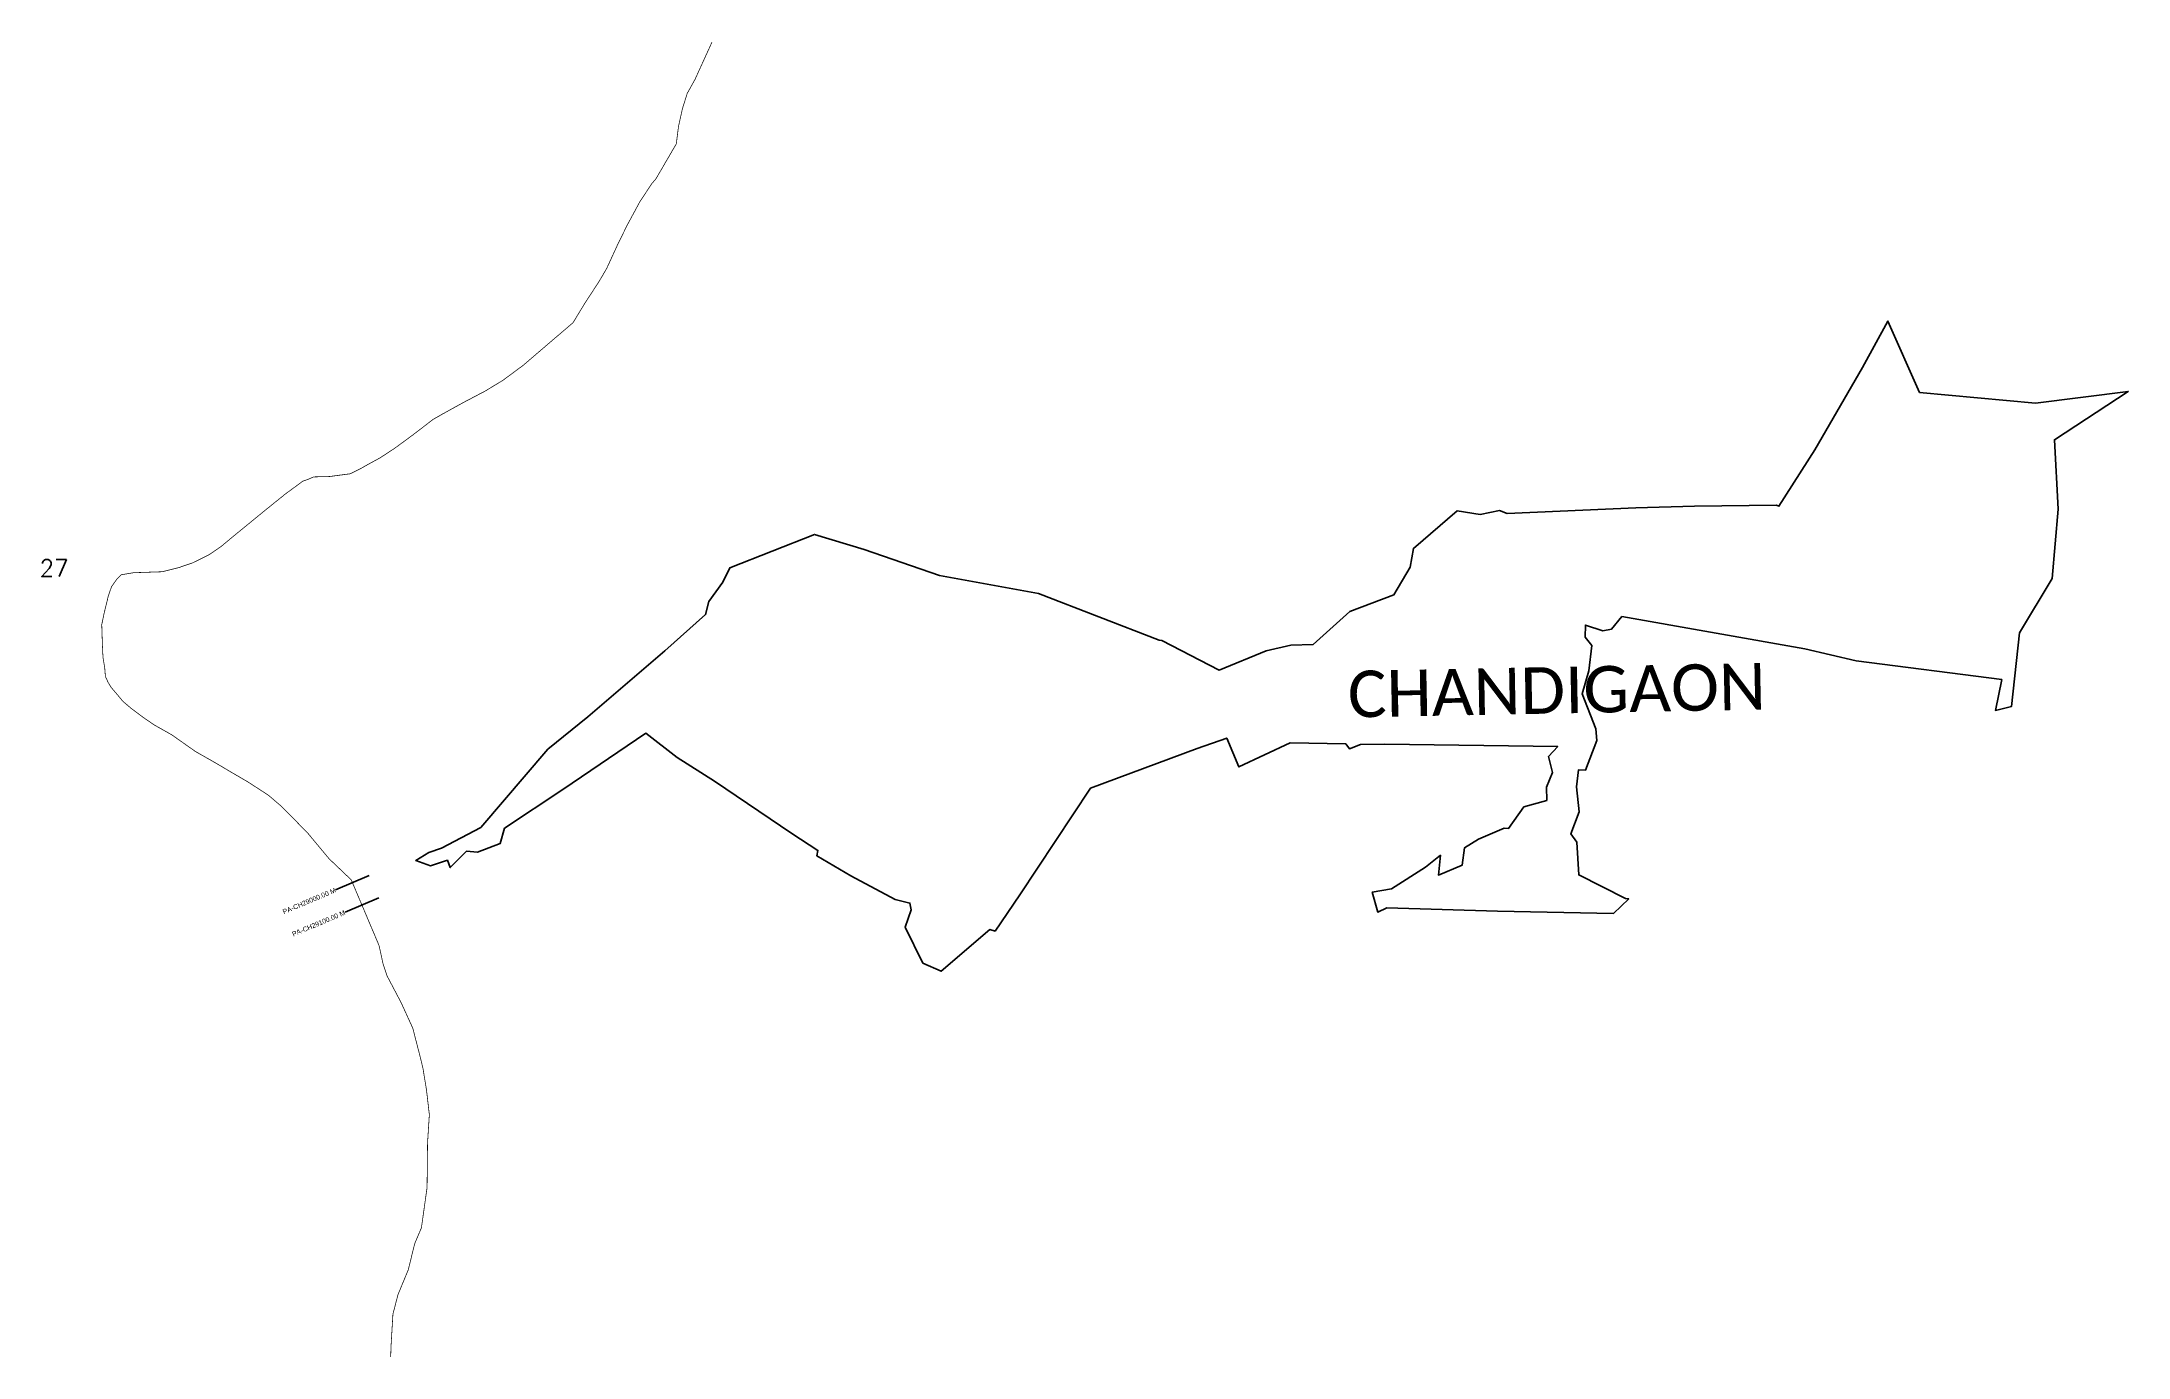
# Model space of a CAD drawing. Header units: metres. Extents: x 255252 to 263840, y 2202732 to 2208145.
import ezdxf
from ezdxf.enums import TextEntityAlignment as Align

# ---------------------------------------------------------------- set-up
doc = ezdxf.new("R2010")
doc.units = ezdxf.units.M
for name, color, linetype in [('CS', 134, 'Continuous'), ('CSMark', 6, 'Continuous'), ('NATURALLY PROTECTED', 3, 'Continuous'), ('village', 3, 'Continuous'), ('VILLAGE NAME', 250, 'Continuous')]:
    doc.layers.add(name, color=color, linetype=linetype)
doc.styles.add('DynamicDimensions', font='arial.ttf')
doc.styles.get("Standard").update_dxf_attribs({"font": 'simplex.shx'})

msp = doc.modelspace()

# ---------------------------------------------------------------- linework, layer by layer
at = {"color": 6, "flags": 128}
msp.add_lwpolyline([(262980.4, 2206701.2), (263457.7, 2206657.8)], dxfattribs=at)
at = {"layer": 'CS'}
for p, q in [((256600.1, 2204713.8), (256461.9, 2204655.4)), ((256639.1, 2204621.7), (256500.9, 2204563.3))]:
    msp.add_line(p, q, dxfattribs=at)
at = {"layer": 'NATURALLY PROTECTED', "const_width": 3, "flags": 128}
msp.add_lwpolyline([(258010.8, 2208143.1), (257940.2, 2207988.2), (257909, 2207932.4), (257889.4, 2207870.3), (257873.1, 2207797), (257863.8, 2207724.2), (257780.2, 2207580.8), (257762.2, 2207559.5), (257713.9, 2207486.3), (257662.1, 2207390.5), (257623.3, 2207311.7), (257577.2, 2207211.5), (257545, 2207156.6), (257489.7, 2207072.1), (257438.7, 2206988.4), (257367.4, 2206927.5), (257233.6, 2206813.2), (257150.6, 2206751.6), (257078.3, 2206707.8), (256986.9, 2206659.8), (256900.1, 2206611.8), (256862.9, 2206590.6), (256781.1, 2206527.8), (256704, 2206471.2), (256644.2, 2206432.2), (256597.1, 2206406.5), (256567.6, 2206389.9), (256521.4, 2206366.9), (256437.3, 2206355.7), (256371.1, 2206354.1), (256349, 2206344.2), (256326.8, 2206336.6), (256253.1, 2206282.3), (256175.1, 2206219.4), (256116, 2206171.1), (256044, 2206112.3), (255990.9, 2206068.2), (255943, 2206035), (255873, 2206000.3), (255815.3, 2205980.6), (255747.4, 2205963.8), (255629.6, 2205959.8), (255579.1, 2205951.4), (255561, 2205932.8), (255539.6, 2205902.7), (255526.4, 2205864.9), (255508.1, 2205789.4), (255499.2, 2205746), (255502, 2205659.8), (255504.3, 2205611.3), (255511.6, 2205567), (255514.2, 2205533), (255525.5, 2205508.5), (255538.5, 2205487.1), (255555, 2205468.1), (255586.5, 2205430.4), (255617.8, 2205403.7), (255670.1, 2205364.4), (255714.5, 2205333.9), (255787.7, 2205292.6), (255884.9, 2205224.2), (255963.2, 2205179.7), (256051, 2205128), (256101.5, 2205098.6), (256185.5, 2205044), (256240.9, 2204996.6), (256297, 2204939.5), (256348.6, 2204886.6), (256434.9, 2204782.9), (256526.2, 2204695.9), (256640.5, 2204425.9), (256656.8, 2204351.5), (256673.9, 2204300.1), (256731.3, 2204191), (256779.3, 2204085.9), (256808.8, 2203971.4), (256821, 2203921.8), (256835.8, 2203831.2), (256847.5, 2203729.9), (256840.1, 2203614.3), (256838.2, 2203430.3), (256814.9, 2203264.6), (256787.2, 2203199), (256760.7, 2203091.6), (256718.4, 2202989.3), (256697.6, 2202909.2), (256689.8, 2202777.5), (256688.4, 2202733.2)], dxfattribs=at)
at = {"layer": 'village', "color": 6}
for points in [[(263319.9, 2205520.7, 0), (262719.9, 2205597.5, 0), (262508.4, 2205646, 0), (261755.7, 2205779.4, 0), (261713.4, 2205727.8, 0), (261676.8, 2205720.5, 0), (261605.8, 2205744.3, 0), (261604.8, 2205694.6, 0), (261632.1, 2205660.2, 0), (261619.3, 2205555.8, 0), (261592.4, 2205462.1, 0), (261648.6, 2205317.7, 0), (261652.9, 2205268.8, 0), (261605.4, 2205146.8, 0), (261577.7, 2205149.2, 0), (261568.9, 2205079.1, 0), (261579.5, 2204975.8, 0), (261545.2, 2204884.8, 0), (261570.4, 2204851.7, 0), (261578.1, 2204716.7, 0), (261771.1, 2204618.9, 0), (261784.1, 2204617.6, 0), (261721.1, 2204558.1, 0), (261243.2, 2204567, 0), (260788.6, 2204580.3, 0), (260750.6, 2204563.4, 0), (260728.3, 2204645.6, 0), (260807.1, 2204659.7, 0), (260947.5, 2204747.7, 0), (261008.9, 2204797.6, 0), (261000.5, 2204715.8, 0), (261098.2, 2204756.3, 0), (261108.4, 2204828.2, 0), (261165.3, 2204863.8, 0), (261271, 2204908.1, 0), (261289.4, 2204907.6, 0), (261352.2, 2204996.3, 0), (261446.1, 2205022.8, 0), (261445.1, 2205076.9, 0), (261470.3, 2205137.8, 0), (261453.6, 2205203.4, 0), (261491.4, 2205244.2, 0), (260779.4, 2205254.5, 0), (260679.3, 2205253.1, 0), (260633.9, 2205235.2, 0), (260618.8, 2205255.5, 0), (260390.2, 2205259.5, 0), (260179.4, 2205160.9, 0), (260129.4, 2205279.5, 0), (260007.9, 2205236.8, 0), (259568.4, 2205073.1, 0), (259277.3, 2204634.4, 0), (259176.1, 2204485, 0), (259154.9, 2204491.6, 0), (258953.4, 2204319.9, 0), (258879, 2204353.3, 0), (258806.5, 2204501.9, 0), (258831, 2204572.5, 0), (258825.7, 2204600.3, 0), (258764.6, 2204615.9, 0), (258581.7, 2204713.2, 0), (258442.7, 2204794.3, 0), (258446.8, 2204817.3, 0), (258339.3, 2204886.5, 0), (258020.8, 2205101.5, 0), (257867.9, 2205200.2, 0), (257738.4, 2205299, 0), (257397.1, 2205067.9, 0), (257157.4, 2204908.1, 0), (257138.8, 2204845.4, 0), (257045.1, 2204809.8, 0), (257000.6, 2204813.6, 0), (256933.5, 2204746.8, 0), (256921.7, 2204776.5, 0), (256852.1, 2204753.7, 0), (256791.6, 2204775.1, 0), (256845.5, 2204809.2, 0), (256897.9, 2204826.3, 0), (257059.5, 2204911.9, 0), (257334.9, 2205233.7, 0), (257499.7, 2205367.3, 0), (257816.7, 2205638.2, 0), (257984.3, 2205787.9, 0), (257997.5, 2205841.2, 0), (258055.4, 2205921, 0), (258084.5, 2205980.5, 0), (258432.2, 2206117.4, 0), (258636.4, 2206054.8, 0), (258947.3, 2205948, 0), (259355.2, 2205874.4, 0), (259850.6, 2205682.5, 0), (259862.2, 2205681.1, 0), (260097.9, 2205558.2, 0), (260291.6, 2205638, 0), (260393.5, 2205661.5, 0), (260484.5, 2205664.9, 0), (260635.3, 2205800.8, 0), (260817.4, 2205868.2, 0), (260883.7, 2205983.1, 0), (260897.9, 2206059.6, 0), (261078.1, 2206214.2, 0), (261172.6, 2206200, 0), (261252.3, 2206216.4, 0), (261284.1, 2206203.9, 0), (261812.6, 2206226.8, 0), (262054.3, 2206233.1, 0), (262391.7, 2206238, 0), (262401.7, 2206233.3, 0), (262550.1, 2206465, 0), (262746.1, 2206804.8, 0), (262850.5, 2206995, 0), (262980.4, 2206701.2, 0)], [(263319.9, 2205520.7, 0), (262719.9, 2205597.5, 0), (262508.4, 2205646, 0), (261755.7, 2205779.4, 0), (261713.4, 2205727.8, 0), (261676.8, 2205720.5, 0), (261605.8, 2205744.3, 0), (261604.8, 2205694.6, 0), (261632.1, 2205660.2, 0), (261619.3, 2205555.8, 0), (261592.4, 2205462.1, 0), (261648.6, 2205317.7, 0), (261652.9, 2205268.8, 0), (261605.4, 2205146.8, 0), (261577.7, 2205149.2, 0), (261568.9, 2205079.1, 0), (261579.5, 2204975.8, 0), (261545.2, 2204884.8, 0), (261570.4, 2204851.7, 0), (261578.1, 2204716.7, 0), (261771.1, 2204618.9, 0), (261784.1, 2204617.6, 0), (261721.1, 2204558.1, 0), (261243.2, 2204567, 0), (260788.6, 2204580.3, 0), (260750.6, 2204563.4, 0), (260728.3, 2204645.6, 0), (260807.1, 2204659.7, 0), (260947.5, 2204747.7, 0), (261008.9, 2204797.6, 0), (261000.5, 2204715.8, 0), (261098.2, 2204756.3, 0), (261108.4, 2204828.2, 0), (261165.3, 2204863.8, 0), (261271, 2204908.1, 0), (261289.4, 2204907.6, 0), (261352.2, 2204996.3, 0), (261446.1, 2205022.8, 0), (261445.1, 2205076.9, 0), (261470.3, 2205137.8, 0), (261453.6, 2205203.4, 0), (261491.4, 2205244.2, 0), (260779.4, 2205254.5, 0), (260679.3, 2205253.1, 0), (260633.9, 2205235.2, 0), (260618.8, 2205255.5, 0), (260390.2, 2205259.5, 0), (260179.4, 2205160.9, 0), (260129.4, 2205279.5, 0), (260007.9, 2205236.8, 0), (259568.4, 2205073.1, 0), (259277.3, 2204634.4, 0), (259176.1, 2204485, 0), (259154.9, 2204491.6, 0), (258953.4, 2204319.9, 0), (258879, 2204353.3, 0), (258806.5, 2204501.9, 0), (258831, 2204572.5, 0), (258825.7, 2204600.3, 0), (258764.6, 2204615.9, 0), (258581.7, 2204713.2, 0), (258442.7, 2204794.3, 0), (258446.8, 2204817.3, 0), (258339.3, 2204886.5, 0), (258020.8, 2205101.5, 0), (257867.9, 2205200.2, 0), (257738.4, 2205299, 0), (257397.1, 2205067.9, 0), (257157.4, 2204908.1, 0), (257138.8, 2204845.4, 0), (257045.1, 2204809.8, 0), (257000.6, 2204813.6, 0), (256933.5, 2204746.8, 0), (256921.7, 2204776.5, 0), (256852.1, 2204753.7, 0), (256791.6, 2204775.1, 0), (256845.5, 2204809.2, 0), (256897.9, 2204826.3, 0), (257059.5, 2204911.9, 0), (257334.9, 2205233.7, 0), (257499.7, 2205367.3, 0), (257816.7, 2205638.2, 0), (257984.3, 2205787.9, 0), (257997.5, 2205841.2, 0), (258055.4, 2205921, 0), (258084.5, 2205980.5, 0), (258432.2, 2206117.4, 0), (258636.4, 2206054.8, 0), (258947.3, 2205948, 0), (259355.2, 2205874.4, 0), (259850.6, 2205682.5, 0), (259862.2, 2205681.1, 0), (260097.9, 2205558.2, 0), (260291.6, 2205638, 0), (260393.5, 2205661.5, 0), (260484.5, 2205664.9, 0), (260635.3, 2205800.8, 0), (260817.4, 2205868.2, 0), (260883.7, 2205983.1, 0), (260897.9, 2206059.6, 0), (261078.1, 2206214.2, 0), (261172.6, 2206200, 0), (261252.3, 2206216.4, 0), (261284.1, 2206203.9, 0), (261812.6, 2206226.8, 0), (262054.3, 2206233.1, 0), (262391.7, 2206238, 0), (262401.7, 2206233.3, 0), (262550.1, 2206465, 0), (262746.1, 2206804.8, 0), (262850.5, 2206995, 0), (262980.4, 2206701.2, 0)], [(263457.7, 2206657.8, 0), (263839.8, 2206706, 0), (263535.7, 2206507.2, 0), (263551.2, 2206222, 0), (263526.7, 2205936.6, 0), (263392.3, 2205712.5, 0), (263358.7, 2205409.1, 0), (263292.9, 2205393.5, 0), (263319.9, 2205520.7, 0)], [(263457.7, 2206657.8, 0), (263839.8, 2206706, 0), (263535.7, 2206507.2, 0), (263551.2, 2206222, 0), (263526.7, 2205936.6, 0), (263392.3, 2205712.5, 0), (263358.7, 2205409.1, 0), (263292.9, 2205393.5, 0), (263319.9, 2205520.7, 0)]]:
    msp.add_polyline3d(points, dxfattribs=at)

# ---------------------------------------------------------------- texts
at = {"insert": (255243.2, 2206013.8), "char_height": 70, "attachment_point": 1}
msp.add_mtext_dynamic_manual_height_columns('27', width=95.172, gutter_width=1, heights=[0], dxfattribs=at)
at = {"layer": 'CSMark', "style": 'DynamicDimensions'}
for s, p in [('PA-CH29000.00 M', (256461, 2204655)), ('PA-CH29100.00 M', (256500, 2204562.9))]:
    msp.add_text(s, height=20, rotation=22.94234, dxfattribs=at).set_placement(p, align=Align.MIDDLE_RIGHT)
at = {"layer": 'VILLAGE NAME', "insert": (260626, 2205555.5), "char_height": 191.456, "attachment_point": 1, "rotation": 1.10283}
msp.add_mtext_dynamic_manual_height_columns('{\\fCalibri|b0|i0|c0|p34;CHANDIGAON}', width=1279.793, gutter_width=957.3, heights=[0], dxfattribs=at)

doc.saveas('drawing.dxf')
